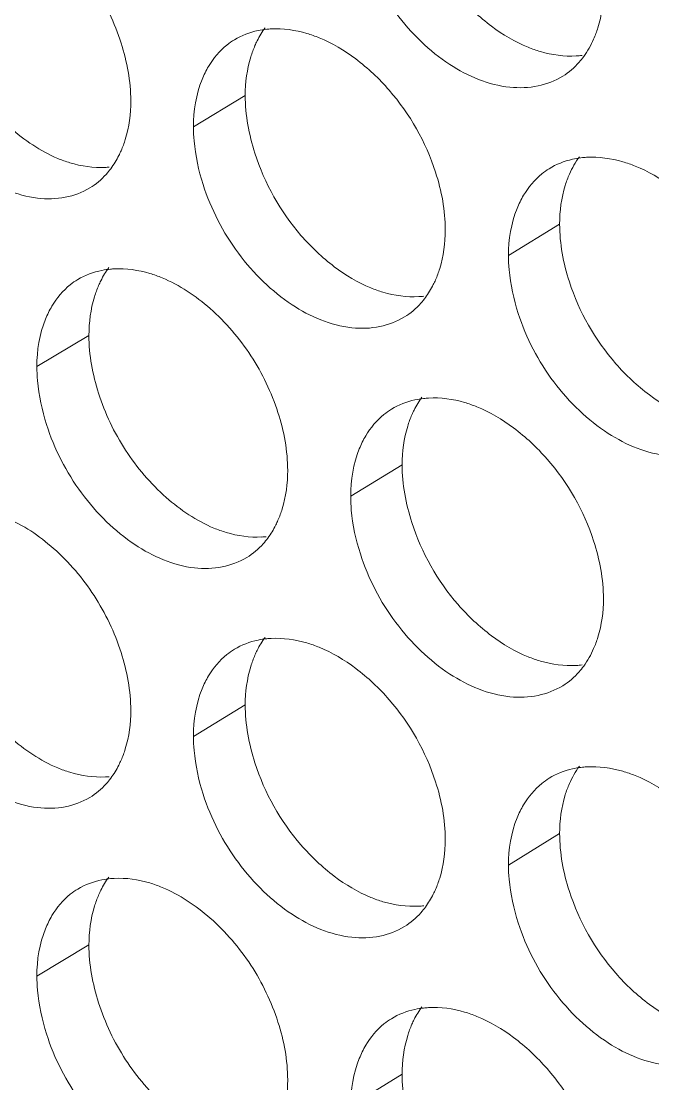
# Model space of a CAD drawing. Header units: millimetres. Extents: x 1177 to 4147, y 93 to 2194.
# Drawn here: x 2619.51 to 2627.67, y 818.83 to 832.56 of the extents above; entities that cross this region are included whole.
import ezdxf

# ---------------------------------------------------------------- set-up
doc = ezdxf.new("R2010")
doc.units = ezdxf.units.MM
doc.header["$LTSCALE"] = 0.1
doc.layers.get('0').update_dxf_attribs({"lineweight": 13})
doc.layers.add('标注', color=251, linetype='Continuous', lineweight=9)

# ---------------------------------------------------------------- blocks, each defined once
blk = doc.blocks.new('02')
at = {"layer": '标注'}
for p, q in [((4515.425, 779.27), (4514.47, 778.691)), ((4521.226, 776.896), (4520.281, 776.314)), ((4512.541, 774.841), (4511.58, 774.265)), ((4512.541, 774.841), (4511.58, 774.265)), ((4518.32, 772.454), (4517.37, 771.874)), ((4518.32, 772.454), (4517.37, 771.874)), ((4515.425, 768.02), (4514.47, 767.441)), ((4521.226, 765.646), (4520.281, 765.064)), ((4512.541, 763.591), (4511.58, 763.015)), ((4518.32, 761.204), (4517.37, 760.624))]:
    blk.add_line(p, q, dxfattribs=at)
for centre, radius, start, end in [((4515.989, 778.839), 1.662, 93.0207, 95.749), ((4521.439, 781.662), 1.666, 273.2354, 276.9082), ((4521.82, 776.451), 1.68, 93.2591, 96.8777), ((4512.763, 779.58), 1.64, 272.8765, 275.2009), ((4513.09, 774.418), 1.654, 92.9003, 95.1818), ((4513.09, 774.418), 1.654, 92.9003, 95.1818), ((4518.536, 777.211), 1.657, 273.1165, 276.3409), ((4518.899, 772.016), 1.671, 93.1402, 96.3143), ((4518.899, 772.016), 1.671, 93.1402, 96.3143), ((4515.644, 772.767), 1.649, 272.9969, 275.7719), ((4515.644, 772.767), 1.649, 272.9969, 275.7719), ((4515.989, 767.589), 1.662, 93.0207, 95.749), ((4521.439, 770.412), 1.666, 273.2354, 276.9082), ((4521.439, 770.412), 1.666, 273.2354, 276.9082), ((4521.82, 765.201), 1.68, 93.2591, 96.8777), ((4512.763, 768.33), 1.64, 272.8765, 275.2009), ((4513.09, 763.168), 1.654, 92.9003, 95.1818), ((4518.536, 765.961), 1.657, 273.1165, 276.3409), ((4518.899, 760.766), 1.671, 93.1402, 96.3143)]:
    blk.add_arc(centre, radius, start, end, dxfattribs=at)
for points, knots in [([(4518.32, 783.704), (4518.32, 783.344), (4518.495, 782.405), (4519.114, 781.31), (4519.933, 780.538), (4520.403, 780.257), (4520.644, 780.159)], [0, 0, 0, 0, 0.243591, 0.634592, 0.824826, 1, 1, 1, 1]), ([(4513.313, 779.17), (4513.313, 779.531), (4513.172, 780.28), (4512.681, 781.313), (4511.946, 782.174), (4511.327, 782.594), (4511.004, 782.729)], [0, 0, 0, 0, 0.243576, 0.505139, 0.763987, 1, 1, 1, 1]), ([(4517.549, 782.057), (4517.695, 781.606), (4518.028, 780.96), (4518.651, 780.257), (4519.316, 779.716), (4520.081, 779.391), (4520.822, 779.417), (4521.144, 779.54), (4521.283, 779.626)], [0, 0, 0, 0, 0.284613, 0.426043, 0.561135, 0.798206, 0.902216, 1, 1, 1, 1]), ([(4509.669, 781.67), (4509.669, 781.309), (4509.808, 780.56), (4510.296, 779.526), (4511.027, 778.664), (4511.644, 778.243), (4511.966, 778.108)], [0, 0, 0, 0, 0.243882, 0.505596, 0.764283, 1, 1, 1, 1]), ([(4521.853, 780.31), (4521.883, 780.378), (4521.992, 780.673), (4522.034, 780.991), (4522.034, 781.23)], [0, 0, 0, 0, 0.236346, 1, 1, 1, 1]), ([(4515.791, 780.518), (4515.735, 780.443), (4515.67, 780.334), (4515.616, 780.22), (4515.604, 780.19)], [0, 0, 0, 0, 0.743867, 1, 1, 1, 1]), ([(4516.789, 780.335), (4516.715, 780.365), (4516.43, 780.466), (4516.123, 780.51), (4515.901, 780.499)], [0, 0, 0, 0, 0.265755, 1, 1, 1, 1]), ([(4515.823, 780.493), (4515.769, 780.487), (4515.56, 780.456), (4515.358, 780.379), (4515.224, 780.298)], [0, 0, 0, 0, 0.257249, 1, 1, 1, 1]), ([(4519.116, 776.787), (4519.116, 777.148), (4518.939, 778.087), (4518.318, 779.181), (4517.499, 779.954), (4517.029, 780.237), (4516.789, 780.335)], [0, 0, 0, 0, 0.243452, 0.63453, 0.824864, 1, 1, 1, 1]), ([(4515.224, 780.298), (4515.176, 780.269), (4514.988, 780.137), (4514.837, 779.956), (4514.748, 779.807)], [0, 0, 0, 0, 0.24537, 1, 1, 1, 1]), ([(4515.604, 780.19), (4515.574, 780.122), (4515.466, 779.827), (4515.425, 779.509), (4515.425, 779.27)], [0, 0, 0, 0, 0.235961, 1, 1, 1, 1]), ([(4520.644, 780.159), (4520.718, 780.129), (4521.004, 780.029), (4521.311, 779.986), (4521.533, 779.999)], [0, 0, 0, 0, 0.265359, 1, 1, 1, 1]), ([(4508.88, 780.028), (4509.023, 779.578), (4509.35, 778.933), (4509.962, 778.227), (4510.615, 777.683), (4511.366, 777.348), (4512.099, 777.362), (4512.418, 777.479), (4512.556, 777.562)], [0, 0, 0, 0, 0.285826, 0.427621, 0.562871, 0.799523, 0.902937, 1, 1, 1, 1]), ([(4521.283, 779.626), (4521.395, 779.695), (4521.532, 779.813), (4521.643, 779.951), (4521.669, 779.988)], [0, 0, 0, 0, 0.744745, 1, 1, 1, 1]), ([(4514.748, 779.807), (4514.702, 779.73), (4514.532, 779.382), (4514.47, 778.987), (4514.47, 778.691)], [0, 0, 0, 0, 0.232969, 1, 1, 1, 1]), ([(4513.134, 778.251), (4513.164, 778.318), (4513.272, 778.613), (4513.313, 778.931), (4513.313, 779.17)], [0, 0, 0, 0, 0.235903, 1, 1, 1, 1]), ([(4515.425, 779.27), (4515.425, 778.909), (4515.6, 777.97), (4516.216, 776.874), (4517.032, 776.1), (4517.5, 775.817), (4517.74, 775.719)], [0, 0, 0, 0, 0.243755, 0.63494, 0.825083, 1, 1, 1, 1]), ([(4514.47, 778.691), (4514.47, 778.605), (4514.487, 778.243), (4514.564, 777.886), (4514.648, 777.624)], [0, 0, 0, 0, 0.239271, 1, 1, 1, 1]), ([(4512.944, 777.918), (4513, 777.995), (4513.067, 778.105), (4513.121, 778.22), (4513.134, 778.251)], [0, 0, 0, 0, 0.743715, 1, 1, 1, 1]), ([(4511.966, 778.108), (4512.039, 778.078), (4512.321, 777.976), (4512.625, 777.931), (4512.845, 777.942)], [0, 0, 0, 0, 0.265834, 1, 1, 1, 1]), ([(4521.619, 778.118), (4521.566, 778.112), (4521.361, 778.077), (4521.163, 777.999), (4521.032, 777.918)], [0, 0, 0, 0, 0.256832, 1, 1, 1, 1]), ([(4522.619, 777.968), (4522.544, 777.998), (4522.257, 778.098), (4521.947, 778.14), (4521.724, 778.128)], [0, 0, 0, 0, 0.26544, 1, 1, 1, 1]), ([(4524.963, 774.431), (4524.963, 774.791), (4524.785, 775.73), (4524.159, 776.822), (4523.334, 777.591), (4522.86, 777.871), (4522.619, 777.968)], [0, 0, 0, 0, 0.243126, 0.633835, 0.824352, 1, 1, 1, 1]), ([(4512.556, 777.562), (4512.668, 777.63), (4512.806, 777.745), (4512.917, 777.882), (4512.944, 777.918)], [0, 0, 0, 0, 0.744496, 1, 1, 1, 1]), ([(4521.032, 777.918), (4520.984, 777.889), (4520.798, 777.756), (4520.648, 777.575), (4520.56, 777.427)], [0, 0, 0, 0, 0.245581, 1, 1, 1, 1]), ([(4521.406, 777.818), (4521.376, 777.75), (4521.267, 777.454), (4521.226, 777.136), (4521.226, 776.896)], [0, 0, 0, 0, 0.236256, 1, 1, 1, 1]), ([(4514.648, 777.624), (4514.793, 777.173), (4515.124, 776.527), (4515.744, 775.824), (4516.404, 775.282), (4517.165, 774.953), (4517.903, 774.975), (4518.224, 775.096), (4518.362, 775.181)], [0, 0, 0, 0, 0.285015, 0.426566, 0.56171, 0.798641, 0.902454, 1, 1, 1, 1]), ([(4520.56, 777.427), (4520.514, 777.349), (4520.344, 777.002), (4520.281, 776.609), (4520.281, 776.314)], [0, 0, 0, 0, 0.233434, 1, 1, 1, 1]), ([(4518.936, 775.866), (4518.965, 775.934), (4519.074, 776.229), (4519.116, 776.547), (4519.116, 776.787)], [0, 0, 0, 0, 0.236199, 1, 1, 1, 1]), ([(4521.226, 776.896), (4521.226, 776.536), (4521.402, 775.597), (4522.024, 774.504), (4522.845, 773.733), (4523.318, 773.453), (4523.559, 773.356)], [0, 0, 0, 0, 0.243429, 0.634245, 0.824571, 1, 1, 1, 1]), ([(4520.281, 776.314), (4520.281, 776.227), (4520.299, 775.866), (4520.377, 775.509), (4520.461, 775.247)], [0, 0, 0, 0, 0.239348, 1, 1, 1, 1]), ([(4512.941, 776.065), (4512.887, 776.06), (4512.676, 776.03), (4512.472, 775.954), (4512.336, 775.873)], [0, 0, 0, 0, 0.257466, 1, 1, 1, 1]), ([(4512.941, 776.065), (4512.887, 776.06), (4512.676, 776.03), (4512.472, 775.954), (4512.336, 775.873)], [0, 0, 0, 0, 0.257466, 1, 1, 1, 1]), ([(4512.909, 776.093), (4512.852, 776.017), (4512.786, 775.907), (4512.732, 775.792), (4512.719, 775.762)], [0, 0, 0, 0, 0.743694, 1, 1, 1, 1]), ([(4512.909, 776.093), (4512.852, 776.017), (4512.786, 775.907), (4512.732, 775.792), (4512.719, 775.762)], [0, 0, 0, 0, 0.743694, 1, 1, 1, 1]), ([(4513.891, 775.904), (4513.817, 775.934), (4513.533, 776.036), (4513.228, 776.081), (4513.007, 776.069)], [0, 0, 0, 0, 0.265915, 1, 1, 1, 1]), ([(4513.891, 775.904), (4513.817, 775.934), (4513.533, 776.036), (4513.228, 776.081), (4513.007, 776.069)], [0, 0, 0, 0, 0.265915, 1, 1, 1, 1]), ([(4512.336, 775.873), (4512.288, 775.844), (4512.099, 775.713), (4511.948, 775.531), (4511.859, 775.382)], [0, 0, 0, 0, 0.245262, 1, 1, 1, 1]), ([(4512.336, 775.873), (4512.288, 775.844), (4512.099, 775.713), (4511.948, 775.531), (4511.859, 775.382)], [0, 0, 0, 0, 0.245262, 1, 1, 1, 1]), ([(4516.208, 772.35), (4516.208, 772.711), (4516.067, 773.46), (4515.574, 774.491), (4514.836, 775.351), (4514.214, 775.77), (4513.891, 775.904)], [0, 0, 0, 0, 0.243409, 0.504813, 0.763684, 1, 1, 1, 1]), ([(4516.208, 772.35), (4516.208, 772.711), (4516.067, 773.46), (4515.574, 774.491), (4514.836, 775.351), (4514.214, 775.77), (4513.891, 775.904)], [0, 0, 0, 0, 0.243409, 0.504813, 0.763684, 1, 1, 1, 1]), ([(4518.75, 775.541), (4518.805, 775.616), (4518.87, 775.724), (4518.923, 775.837), (4518.936, 775.866)], [0, 0, 0, 0, 0.744058, 1, 1, 1, 1]), ([(4512.719, 775.762), (4512.69, 775.694), (4512.582, 775.399), (4512.541, 775.081), (4512.541, 774.841)], [0, 0, 0, 0, 0.235813, 1, 1, 1, 1]), ([(4512.719, 775.762), (4512.69, 775.694), (4512.582, 775.399), (4512.541, 775.081), (4512.541, 774.841)], [0, 0, 0, 0, 0.235813, 1, 1, 1, 1]), ([(4517.74, 775.719), (4517.814, 775.688), (4518.098, 775.588), (4518.405, 775.544), (4518.626, 775.557)], [0, 0, 0, 0, 0.265516, 1, 1, 1, 1]), ([(4518.362, 775.181), (4518.475, 775.25), (4518.612, 775.367), (4518.723, 775.505), (4518.75, 775.541)], [0, 0, 0, 0, 0.744664, 1, 1, 1, 1]), ([(4511.859, 775.382), (4511.813, 775.305), (4511.643, 774.957), (4511.58, 774.562), (4511.58, 774.265)], [0, 0, 0, 0, 0.232735, 1, 1, 1, 1]), ([(4511.859, 775.382), (4511.813, 775.305), (4511.643, 774.957), (4511.58, 774.562), (4511.58, 774.265)], [0, 0, 0, 0, 0.232735, 1, 1, 1, 1]), ([(4520.461, 775.247), (4520.608, 774.795), (4520.943, 774.149), (4521.57, 773.447), (4522.239, 772.908), (4523.008, 772.586), (4523.752, 772.616), (4524.075, 772.741), (4524.214, 772.827)], [0, 0, 0, 0, 0.284212, 0.425524, 0.560563, 0.797774, 0.901979, 1, 1, 1, 1]), ([(4512.541, 774.841), (4512.541, 774.48), (4512.681, 773.732), (4513.171, 772.699), (4513.905, 771.838), (4514.524, 771.419), (4514.847, 771.285)], [0, 0, 0, 0, 0.243714, 0.505271, 0.763981, 1, 1, 1, 1]), ([(4512.541, 774.841), (4512.541, 774.48), (4512.681, 773.732), (4513.171, 772.699), (4513.905, 771.838), (4514.524, 771.419), (4514.847, 771.285)], [0, 0, 0, 0, 0.243714, 0.505271, 0.763981, 1, 1, 1, 1]), ([(4511.58, 774.265), (4511.58, 774.179), (4511.597, 773.817), (4511.675, 773.46), (4511.758, 773.198)], [0, 0, 0, 0, 0.239233, 1, 1, 1, 1]), ([(4511.58, 774.265), (4511.58, 774.179), (4511.597, 773.817), (4511.675, 773.46), (4511.758, 773.198)], [0, 0, 0, 0, 0.239233, 1, 1, 1, 1]), ([(4518.715, 773.677), (4518.662, 773.671), (4518.455, 773.638), (4518.255, 773.561), (4518.122, 773.48)], [0, 0, 0, 0, 0.257038, 1, 1, 1, 1]), ([(4518.715, 773.677), (4518.662, 773.671), (4518.455, 773.638), (4518.255, 773.561), (4518.122, 773.48)], [0, 0, 0, 0, 0.257038, 1, 1, 1, 1]), ([(4518.684, 773.7), (4518.63, 773.625), (4518.565, 773.518), (4518.512, 773.405), (4518.499, 773.376)], [0, 0, 0, 0, 0.744038, 1, 1, 1, 1]), ([(4518.684, 773.7), (4518.63, 773.625), (4518.565, 773.518), (4518.512, 773.405), (4518.499, 773.376)], [0, 0, 0, 0, 0.744038, 1, 1, 1, 1]), ([(4519.698, 773.523), (4519.624, 773.553), (4519.338, 773.654), (4519.03, 773.697), (4518.807, 773.685)], [0, 0, 0, 0, 0.265596, 1, 1, 1, 1]), ([(4519.698, 773.523), (4519.624, 773.553), (4519.338, 773.654), (4519.03, 773.697), (4518.807, 773.685)], [0, 0, 0, 0, 0.265596, 1, 1, 1, 1]), ([(4518.122, 773.48), (4518.074, 773.45), (4517.887, 773.318), (4517.737, 773.137), (4517.649, 772.988)], [0, 0, 0, 0, 0.245477, 1, 1, 1, 1]), ([(4518.122, 773.48), (4518.074, 773.45), (4517.887, 773.318), (4517.737, 773.137), (4517.649, 772.988)], [0, 0, 0, 0, 0.245477, 1, 1, 1, 1]), ([(4522.034, 769.98), (4522.034, 770.341), (4521.856, 771.28), (4521.233, 772.373), (4520.411, 773.144), (4519.939, 773.425), (4519.698, 773.523)], [0, 0, 0, 0, 0.243289, 0.634182, 0.824608, 1, 1, 1, 1]), ([(4522.034, 769.98), (4522.034, 770.341), (4521.856, 771.28), (4521.233, 772.373), (4520.411, 773.144), (4519.939, 773.425), (4519.698, 773.523)], [0, 0, 0, 0, 0.243289, 0.634182, 0.824608, 1, 1, 1, 1]), ([(4518.499, 773.376), (4518.469, 773.308), (4518.361, 773.012), (4518.32, 772.694), (4518.32, 772.454)], [0, 0, 0, 0, 0.236109, 1, 1, 1, 1]), ([(4518.499, 773.376), (4518.469, 773.308), (4518.361, 773.012), (4518.32, 772.694), (4518.32, 772.454)], [0, 0, 0, 0, 0.236109, 1, 1, 1, 1]), ([(4511.758, 773.198), (4511.902, 772.747), (4512.231, 772.102), (4512.847, 771.397), (4513.504, 770.854), (4514.26, 770.522), (4514.996, 770.54), (4515.316, 770.659), (4515.454, 770.743)], [0, 0, 0, 0, 0.28542, 0.427092, 0.562289, 0.79908, 0.902694, 1, 1, 1, 1]), ([(4511.758, 773.198), (4511.902, 772.747), (4512.231, 772.102), (4512.847, 771.397), (4513.504, 770.854), (4514.26, 770.522), (4514.996, 770.54), (4515.316, 770.659), (4515.454, 770.743)], [0, 0, 0, 0, 0.28542, 0.427092, 0.562289, 0.79908, 0.902694, 1, 1, 1, 1]), ([(4517.649, 772.988), (4517.603, 772.911), (4517.433, 772.564), (4517.37, 772.17), (4517.37, 771.874)], [0, 0, 0, 0, 0.233202, 1, 1, 1, 1]), ([(4517.649, 772.988), (4517.603, 772.911), (4517.433, 772.564), (4517.37, 772.17), (4517.37, 771.874)], [0, 0, 0, 0, 0.233202, 1, 1, 1, 1]), ([(4516.029, 771.43), (4516.059, 771.498), (4516.167, 771.793), (4516.208, 772.11), (4516.208, 772.35)], [0, 0, 0, 0, 0.236051, 1, 1, 1, 1]), ([(4516.029, 771.43), (4516.059, 771.498), (4516.167, 771.793), (4516.208, 772.11), (4516.208, 772.35)], [0, 0, 0, 0, 0.236051, 1, 1, 1, 1]), ([(4518.32, 772.454), (4518.32, 772.094), (4518.495, 771.155), (4519.114, 770.06), (4519.933, 769.288), (4520.403, 769.007), (4520.644, 768.909)], [0, 0, 0, 0, 0.243591, 0.634592, 0.824826, 1, 1, 1, 1]), ([(4518.32, 772.454), (4518.32, 772.094), (4518.495, 771.155), (4519.114, 770.06), (4519.933, 769.288), (4520.403, 769.007), (4520.644, 768.909)], [0, 0, 0, 0, 0.243591, 0.634592, 0.824826, 1, 1, 1, 1]), ([(4517.37, 771.874), (4517.37, 771.787), (4517.387, 771.426), (4517.465, 771.069), (4517.549, 770.807)], [0, 0, 0, 0, 0.23931, 1, 1, 1, 1]), ([(4517.37, 771.874), (4517.37, 771.787), (4517.387, 771.426), (4517.465, 771.069), (4517.549, 770.807)], [0, 0, 0, 0, 0.23931, 1, 1, 1, 1]), ([(4513.313, 767.92), (4513.313, 768.281), (4513.172, 769.03), (4512.681, 770.063), (4511.946, 770.924), (4511.327, 771.344), (4511.004, 771.479)], [0, 0, 0, 0, 0.243576, 0.505139, 0.763987, 1, 1, 1, 1]), ([(4515.841, 771.101), (4515.897, 771.177), (4515.963, 771.286), (4516.016, 771.4), (4516.029, 771.43)], [0, 0, 0, 0, 0.743887, 1, 1, 1, 1]), ([(4515.841, 771.101), (4515.897, 771.177), (4515.963, 771.286), (4516.016, 771.4), (4516.029, 771.43)], [0, 0, 0, 0, 0.743887, 1, 1, 1, 1]), ([(4514.847, 771.285), (4514.921, 771.255), (4515.204, 771.153), (4515.51, 771.109), (4515.73, 771.121)], [0, 0, 0, 0, 0.265674, 1, 1, 1, 1]), ([(4514.847, 771.285), (4514.921, 771.255), (4515.204, 771.153), (4515.51, 771.109), (4515.73, 771.121)], [0, 0, 0, 0, 0.265674, 1, 1, 1, 1]), ([(4515.454, 770.743), (4515.566, 770.811), (4515.703, 770.928), (4515.814, 771.065), (4515.841, 771.101)], [0, 0, 0, 0, 0.744581, 1, 1, 1, 1]), ([(4515.454, 770.743), (4515.566, 770.811), (4515.703, 770.928), (4515.814, 771.065), (4515.841, 771.101)], [0, 0, 0, 0, 0.744581, 1, 1, 1, 1]), ([(4517.549, 770.807), (4517.695, 770.356), (4518.028, 769.71), (4518.651, 769.007), (4519.316, 768.466), (4520.081, 768.141), (4520.822, 768.167), (4521.144, 768.29), (4521.283, 768.376)], [0, 0, 0, 0, 0.284613, 0.426043, 0.561135, 0.798206, 0.902216, 1, 1, 1, 1]), ([(4517.549, 770.807), (4517.695, 770.356), (4518.028, 769.71), (4518.651, 769.007), (4519.316, 768.466), (4520.081, 768.141), (4520.822, 768.167), (4521.144, 768.29), (4521.283, 768.376)], [0, 0, 0, 0, 0.284613, 0.426043, 0.561135, 0.798206, 0.902216, 1, 1, 1, 1]), ([(4509.669, 770.42), (4509.669, 770.059), (4509.808, 769.31), (4510.296, 768.276), (4511.027, 767.414), (4511.644, 766.993), (4511.966, 766.858)], [0, 0, 0, 0, 0.243882, 0.505596, 0.764283, 1, 1, 1, 1]), ([(4521.853, 769.06), (4521.883, 769.128), (4521.992, 769.423), (4522.034, 769.741), (4522.034, 769.98)], [0, 0, 0, 0, 0.236346, 1, 1, 1, 1]), ([(4521.853, 769.06), (4521.883, 769.128), (4521.992, 769.423), (4522.034, 769.741), (4522.034, 769.98)], [0, 0, 0, 0, 0.236346, 1, 1, 1, 1]), ([(4515.823, 769.243), (4515.769, 769.237), (4515.56, 769.206), (4515.358, 769.129), (4515.224, 769.048)], [0, 0, 0, 0, 0.257249, 1, 1, 1, 1]), ([(4515.791, 769.268), (4515.735, 769.193), (4515.67, 769.084), (4515.616, 768.97), (4515.604, 768.94)], [0, 0, 0, 0, 0.743867, 1, 1, 1, 1]), ([(4516.789, 769.085), (4516.715, 769.115), (4516.43, 769.216), (4516.123, 769.26), (4515.901, 769.249)], [0, 0, 0, 0, 0.265755, 1, 1, 1, 1]), ([(4515.224, 769.048), (4515.176, 769.019), (4514.988, 768.887), (4514.837, 768.706), (4514.748, 768.557)], [0, 0, 0, 0, 0.24537, 1, 1, 1, 1]), ([(4515.604, 768.94), (4515.574, 768.872), (4515.466, 768.577), (4515.425, 768.259), (4515.425, 768.02)], [0, 0, 0, 0, 0.235961, 1, 1, 1, 1]), ([(4519.116, 765.537), (4519.116, 765.898), (4518.939, 766.837), (4518.318, 767.931), (4517.499, 768.704), (4517.029, 768.987), (4516.789, 769.085)], [0, 0, 0, 0, 0.243452, 0.63453, 0.824864, 1, 1, 1, 1]), ([(4508.88, 768.778), (4509.023, 768.328), (4509.35, 767.683), (4509.962, 766.977), (4510.615, 766.433), (4511.366, 766.098), (4512.099, 766.112), (4512.418, 766.229), (4512.556, 766.312)], [0, 0, 0, 0, 0.285826, 0.427621, 0.562871, 0.799523, 0.902937, 1, 1, 1, 1]), ([(4520.644, 768.909), (4520.718, 768.879), (4521.004, 768.779), (4521.311, 768.736), (4521.533, 768.749)], [0, 0, 0, 0, 0.265359, 1, 1, 1, 1]), ([(4520.644, 768.909), (4520.718, 768.879), (4521.004, 768.779), (4521.311, 768.736), (4521.533, 768.749)], [0, 0, 0, 0, 0.265359, 1, 1, 1, 1]), ([(4514.748, 768.557), (4514.702, 768.48), (4514.532, 768.132), (4514.47, 767.737), (4514.47, 767.441)], [0, 0, 0, 0, 0.232969, 1, 1, 1, 1]), ([(4521.283, 768.376), (4521.395, 768.445), (4521.532, 768.563), (4521.643, 768.701), (4521.669, 768.738)], [0, 0, 0, 0, 0.744745, 1, 1, 1, 1]), ([(4521.283, 768.376), (4521.395, 768.445), (4521.532, 768.563), (4521.643, 768.701), (4521.669, 768.738)], [0, 0, 0, 0, 0.744745, 1, 1, 1, 1]), ([(4515.425, 768.02), (4515.425, 767.659), (4515.6, 766.72), (4516.216, 765.624), (4517.032, 764.85), (4517.5, 764.567), (4517.74, 764.469)], [0, 0, 0, 0, 0.243755, 0.63494, 0.825083, 1, 1, 1, 1]), ([(4513.134, 767.001), (4513.164, 767.068), (4513.272, 767.363), (4513.313, 767.681), (4513.313, 767.92)], [0, 0, 0, 0, 0.235903, 1, 1, 1, 1]), ([(4514.47, 767.441), (4514.47, 767.355), (4514.487, 766.993), (4514.564, 766.636), (4514.648, 766.374)], [0, 0, 0, 0, 0.239271, 1, 1, 1, 1]), ([(4512.944, 766.668), (4513, 766.745), (4513.067, 766.855), (4513.121, 766.97), (4513.134, 767.001)], [0, 0, 0, 0, 0.743715, 1, 1, 1, 1]), ([(4511.966, 766.858), (4512.039, 766.828), (4512.321, 766.726), (4512.625, 766.681), (4512.845, 766.692)], [0, 0, 0, 0, 0.265834, 1, 1, 1, 1]), ([(4521.619, 766.868), (4521.566, 766.862), (4521.361, 766.827), (4521.163, 766.749), (4521.032, 766.668)], [0, 0, 0, 0, 0.256832, 1, 1, 1, 1]), ([(4522.619, 766.718), (4522.544, 766.748), (4522.257, 766.848), (4521.947, 766.89), (4521.724, 766.878)], [0, 0, 0, 0, 0.26544, 1, 1, 1, 1]), ([(4512.556, 766.312), (4512.668, 766.38), (4512.806, 766.495), (4512.917, 766.632), (4512.944, 766.668)], [0, 0, 0, 0, 0.744496, 1, 1, 1, 1]), ([(4521.032, 766.668), (4520.984, 766.639), (4520.798, 766.506), (4520.648, 766.325), (4520.56, 766.177)], [0, 0, 0, 0, 0.245581, 1, 1, 1, 1]), ([(4524.963, 763.181), (4524.963, 763.541), (4524.785, 764.48), (4524.159, 765.572), (4523.334, 766.341), (4522.86, 766.621), (4522.619, 766.718)], [0, 0, 0, 0, 0.243126, 0.633835, 0.824352, 1, 1, 1, 1]), ([(4521.406, 766.568), (4521.376, 766.5), (4521.267, 766.204), (4521.226, 765.886), (4521.226, 765.646)], [0, 0, 0, 0, 0.236256, 1, 1, 1, 1]), ([(4514.648, 766.374), (4514.793, 765.923), (4515.124, 765.277), (4515.744, 764.574), (4516.404, 764.032), (4517.165, 763.703), (4517.903, 763.725), (4518.224, 763.846), (4518.362, 763.931)], [0, 0, 0, 0, 0.285015, 0.426566, 0.56171, 0.798641, 0.902454, 1, 1, 1, 1]), ([(4520.56, 766.177), (4520.514, 766.099), (4520.344, 765.752), (4520.281, 765.359), (4520.281, 765.064)], [0, 0, 0, 0, 0.233434, 1, 1, 1, 1]), ([(4521.226, 765.646), (4521.226, 765.286), (4521.402, 764.347), (4522.024, 763.254), (4522.845, 762.483), (4523.318, 762.203), (4523.559, 762.106)], [0, 0, 0, 0, 0.243429, 0.634245, 0.824571, 1, 1, 1, 1]), ([(4518.936, 764.616), (4518.965, 764.684), (4519.074, 764.979), (4519.116, 765.297), (4519.116, 765.537)], [0, 0, 0, 0, 0.236199, 1, 1, 1, 1]), ([(4520.281, 765.064), (4520.281, 764.977), (4520.299, 764.616), (4520.377, 764.259), (4520.461, 763.997)], [0, 0, 0, 0, 0.239348, 1, 1, 1, 1]), ([(4512.909, 764.843), (4512.852, 764.767), (4512.786, 764.657), (4512.732, 764.542), (4512.719, 764.512)], [0, 0, 0, 0, 0.743694, 1, 1, 1, 1]), ([(4513.891, 764.654), (4513.817, 764.684), (4513.533, 764.786), (4513.228, 764.831), (4513.007, 764.819)], [0, 0, 0, 0, 0.265915, 1, 1, 1, 1]), ([(4512.941, 764.815), (4512.887, 764.81), (4512.676, 764.78), (4512.472, 764.704), (4512.336, 764.623)], [0, 0, 0, 0, 0.257466, 1, 1, 1, 1]), ([(4516.208, 761.1), (4516.208, 761.461), (4516.067, 762.21), (4515.574, 763.241), (4514.836, 764.101), (4514.214, 764.52), (4513.891, 764.654)], [0, 0, 0, 0, 0.243409, 0.504813, 0.763684, 1, 1, 1, 1]), ([(4512.336, 764.623), (4512.288, 764.594), (4512.099, 764.463), (4511.948, 764.281), (4511.859, 764.132)], [0, 0, 0, 0, 0.245262, 1, 1, 1, 1]), ([(4512.719, 764.512), (4512.69, 764.444), (4512.582, 764.149), (4512.541, 763.831), (4512.541, 763.591)], [0, 0, 0, 0, 0.235813, 1, 1, 1, 1]), ([(4517.74, 764.469), (4517.814, 764.438), (4518.098, 764.338), (4518.405, 764.294), (4518.626, 764.307)], [0, 0, 0, 0, 0.265516, 1, 1, 1, 1]), ([(4518.75, 764.291), (4518.805, 764.366), (4518.87, 764.474), (4518.923, 764.587), (4518.936, 764.616)], [0, 0, 0, 0, 0.744058, 1, 1, 1, 1]), ([(4518.362, 763.931), (4518.475, 764), (4518.612, 764.117), (4518.723, 764.255), (4518.75, 764.291)], [0, 0, 0, 0, 0.744664, 1, 1, 1, 1]), ([(4511.859, 764.132), (4511.813, 764.055), (4511.643, 763.707), (4511.58, 763.312), (4511.58, 763.015)], [0, 0, 0, 0, 0.232735, 1, 1, 1, 1]), ([(4520.461, 763.997), (4520.608, 763.545), (4520.943, 762.899), (4521.57, 762.197), (4522.239, 761.658), (4523.008, 761.336), (4523.752, 761.366), (4524.075, 761.491), (4524.214, 761.577)], [0, 0, 0, 0, 0.284212, 0.425524, 0.560563, 0.797774, 0.901979, 1, 1, 1, 1]), ([(4512.541, 763.591), (4512.541, 763.23), (4512.681, 762.482), (4513.171, 761.449), (4513.905, 760.588), (4514.524, 760.169), (4514.847, 760.035)], [0, 0, 0, 0, 0.243714, 0.505271, 0.763981, 1, 1, 1, 1]), ([(4511.58, 763.015), (4511.58, 762.929), (4511.597, 762.567), (4511.675, 762.21), (4511.758, 761.948)], [0, 0, 0, 0, 0.239233, 1, 1, 1, 1]), ([(4518.715, 762.427), (4518.662, 762.421), (4518.455, 762.388), (4518.255, 762.311), (4518.122, 762.23)], [0, 0, 0, 0, 0.257038, 1, 1, 1, 1]), ([(4518.684, 762.45), (4518.63, 762.375), (4518.565, 762.268), (4518.512, 762.155), (4518.499, 762.126)], [0, 0, 0, 0, 0.744038, 1, 1, 1, 1]), ([(4519.698, 762.273), (4519.624, 762.303), (4519.338, 762.404), (4519.03, 762.447), (4518.807, 762.435)], [0, 0, 0, 0, 0.265596, 1, 1, 1, 1]), ([(4522.034, 758.73), (4522.034, 759.091), (4521.856, 760.03), (4521.233, 761.123), (4520.411, 761.894), (4519.939, 762.175), (4519.698, 762.273)], [0, 0, 0, 0, 0.243289, 0.634182, 0.824608, 1, 1, 1, 1]), ([(4518.122, 762.23), (4518.074, 762.2), (4517.887, 762.068), (4517.737, 761.887), (4517.649, 761.738)], [0, 0, 0, 0, 0.245477, 1, 1, 1, 1]), ([(4518.499, 762.126), (4518.469, 762.058), (4518.361, 761.762), (4518.32, 761.444), (4518.32, 761.204)], [0, 0, 0, 0, 0.236109, 1, 1, 1, 1]), ([(4511.758, 761.948), (4511.902, 761.497), (4512.231, 760.852), (4512.847, 760.147), (4513.504, 759.604), (4514.26, 759.272), (4514.996, 759.29), (4515.316, 759.409), (4515.454, 759.493)], [0, 0, 0, 0, 0.28542, 0.427092, 0.562289, 0.79908, 0.902694, 1, 1, 1, 1]), ([(4517.649, 761.738), (4517.603, 761.661), (4517.433, 761.314), (4517.37, 760.92), (4517.37, 760.624)], [0, 0, 0, 0, 0.233202, 1, 1, 1, 1]), ([(4516.029, 760.18), (4516.059, 760.248), (4516.167, 760.543), (4516.208, 760.86), (4516.208, 761.1)], [0, 0, 0, 0, 0.236051, 1, 1, 1, 1]), ([(4518.32, 761.204), (4518.32, 760.844), (4518.495, 759.905), (4519.114, 758.81), (4519.933, 758.038), (4520.403, 757.757), (4520.644, 757.659)], [0, 0, 0, 0, 0.243591, 0.634592, 0.824826, 1, 1, 1, 1])]:
    blk.add_open_spline(points, degree=3, knots=knots, dxfattribs=at)
for points in [[(4521.669, 779.988), (4521.742, 780.088), (4521.804, 780.197), (4521.853, 780.31)], [(4521.589, 778.139), (4521.516, 778.039), (4521.455, 777.931), (4521.406, 777.818)], [(4521.669, 768.738), (4521.742, 768.838), (4521.804, 768.947), (4521.853, 769.06)], [(4521.669, 768.738), (4521.742, 768.838), (4521.804, 768.947), (4521.853, 769.06)], [(4521.589, 766.889), (4521.516, 766.789), (4521.455, 766.681), (4521.406, 766.568)]]:
    blk.add_open_spline(points, degree=3, dxfattribs=at)

msp = doc.modelspace()

# ---------------------------------------------------------------- block references
at = {"xscale": 0.7, "yscale": 0.7, "zscale": 0.7}
msp.add_blockref('02', (-538.391, 286.112), dxfattribs=at)

doc.saveas('drawing.dxf')
